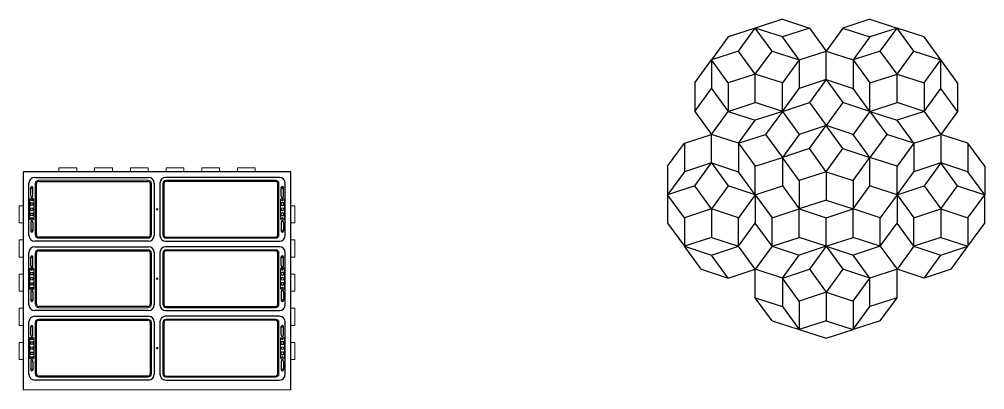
# Model space of a CAD drawing. Header units: millimetres. Extents: x -111 to 2778, y -954 to -32.
# Drawn here: x 1083 to 2778, y -683 to -32 of the extents above; entities that cross this region are included whole.
import ezdxf

# ---------------------------------------------------------------- set-up
doc = ezdxf.new("R2010")
doc.units = ezdxf.units.MM
doc.layers.get('0').update_dxf_attribs({"lineweight": 25, "true_color": 0xffffff})
doc.layers.add('cut', color=1, linetype='Continuous', lineweight=20, true_color=0xff0000)
doc.layers.add('guide', color=214, linetype='Continuous', lineweight=25, true_color=0x800080)

msp = doc.modelspace()

# ---------------------------------------------------------------- linework, layer by layer
for p, q in [((1560, -300), (1090, -300)), ((1090, -300), (1090, -683)), ((1560, -683), (1560, -300)), ((1110, -554), (1310, -554)), ((1540, -554), (1340, -554)), ((1100, -656), (1100, -564)), ((1103, -587), (1103, -572)), ((1107, -587), (1107, -572)), ((1113, -655), (1113, -565)), ((1117, -561), (1309, -561)), ((1313, -565), (1313, -655)), ((1320, -564), (1320, -656)), ((1330, -564), (1330, -656)), ((1337, -565), (1337, -655)), ((1533, -561), (1341, -561)), ((1537, -655), (1537, -565)), ((1543, -587), (1543, -572)), ((1547, -587), (1547, -572)), ((1550, -656), (1550, -564)), ((1102.5, -603), (1102.5, -599)), ((1102.5, -599), (1107.5, -599)), ((1107.5, -603), (1102.5, -603)), ((1107.5, -599), (1107.5, -603)), ((1547.5, -599), (1542.5, -599)), ((1542.5, -599), (1542.5, -603)), ((1542.5, -603), (1547.5, -603)), ((1547.5, -603), (1547.5, -599)), ((1102.5, -621), (1102.5, -617)), ((1102.5, -617), (1107.5, -617)), ((1107.5, -621), (1102.5, -621)), ((1107.5, -617), (1107.5, -621)), ((1547.5, -617), (1542.5, -617)), ((1542.5, -617), (1542.5, -621)), ((1542.5, -621), (1547.5, -621)), ((1547.5, -621), (1547.5, -617)), ((1103, -633), (1103, -648)), ((1107, -633), (1107, -648)), ((1543, -633), (1543, -648)), ((1547, -633), (1547, -648)), ((1309, -659), (1117, -659)), ((1341, -659), (1533, -659)), ((1310, -666), (1110, -666)), ((1340, -666), (1540, -666))]:
    msp.add_line(p, q)
for centre, radius in [((1105, -593.8), 1.5), ((1545, -593.8), 1.5), ((1105, -610), 2.5), ((1545, -610), 2.5), ((1105, -626.3), 1.5), ((1545, -626.3), 1.5)]:
    msp.add_circle(centre, radius)
for centre, radius, start, end in [((1110, -564), 10, 90, 180), ((1310, -564), 10, 0, 90), ((1340, -564), 10, 90, 180), ((1540, -564), 10, 0, 90), ((1105, -572), 2, 0, 180), ((1117, -565), 4, 90, 180), ((1309, -565), 4, 0, 90), ((1341, -565), 4, 90, 180), ((1533, -565), 4, 0, 90), ((1545, -572), 2, 0, 180), ((1105, -587), 2, 180, 0), ((1545, -587), 2, 180, 0), ((1105, -633), 2, 0, 180), ((1545, -633), 2, 0, 180), ((1110, -656), 10, 180, 270), ((1105, -648), 2, 180, 0), ((1117, -655), 4, 180, 270), ((1309, -655), 4, 270, 0), ((1310, -656), 10, 270, 0), ((1340, -656), 10, 180, 270), ((1341, -655), 4, 180, 270), ((1533, -655), 4, 270, 0), ((1540, -656), 10, 270, 0), ((1545, -648), 2, 180, 0)]:
    msp.add_arc(centre, radius, start, end)
at = {"layer": 'cut'}
for p, q in [((1090, -300), (1121.3, -300)), ((1090, -300), (1090, -330)), ((1152.7, -300), (1121.3, -300)), ((1152.7, -293), (1184, -293)), ((1152.7, -293), (1152.7, -300)), ((1184, -293), (1184, -300)), ((1215.3, -300), (1184, -300)), ((1215.3, -293), (1246.7, -293)), ((1215.3, -293), (1215.3, -300)), ((1246.7, -293), (1246.7, -300)), ((1278, -300), (1246.7, -300)), ((1278, -293), (1309.3, -293)), ((1278, -293), (1278, -300)), ((1309.3, -293), (1309.3, -300)), ((1340.7, -300), (1309.3, -300)), ((1340.7, -293), (1372, -293)), ((1340.7, -293), (1340.7, -300)), ((1372, -293), (1372, -300)), ((1403.3, -300), (1372, -300)), ((1403.3, -293), (1434.7, -293)), ((1403.3, -293), (1403.3, -300)), ((1434.7, -293), (1434.7, -300)), ((1466, -300), (1434.7, -300)), ((1466, -293), (1497.3, -293)), ((1466, -293), (1466, -300)), ((1497.3, -293), (1497.3, -300)), ((1528.7, -300), (1497.3, -300)), ((1560, -300), (1528.7, -300)), ((1560, -300), (1560, -330)), ((1111, -411), (1111, -321)), ((1117, -315), (1309, -315)), ((1315, -321), (1315, -411)), ((1335, -321), (1335, -411)), ((1533, -315), (1341, -315)), ((1539, -411), (1539, -321)), ((1090, -330), (1090, -360)), ((1560, -330), (1560, -360)), ((1101.5, -382.2), (1101.5, -349.8)), ((1108.5, -382.2), (1108.5, -349.8)), ((1541.5, -382.2), (1541.5, -349.8)), ((1548.5, -382.2), (1548.5, -349.8)), ((1083, -360), (1083, -390)), ((1090, -360), (1083, -360)), ((1560, -360), (1567, -360)), ((1567, -360), (1567, -390)), ((1083, -390), (1090, -390)), ((1090, -390), (1090, -420)), ((1567, -390), (1560, -390)), ((1560, -390), (1560, -420)), ((1083, -420), (1083, -450)), ((1090, -420), (1083, -420)), ((1309, -417), (1117, -417)), ((1341, -417), (1533, -417)), ((1560, -420), (1567, -420)), ((1567, -420), (1567, -450)), ((1117, -437), (1309, -437)), ((1533, -437), (1341, -437)), ((1083, -450), (1090, -450)), ((1090, -450), (1090, -480)), ((1111, -533), (1111, -443)), ((1315, -443), (1315, -533)), ((1335, -443), (1335, -533)), ((1539, -533), (1539, -443)), ((1567, -450), (1560, -450)), ((1560, -450), (1560, -480)), ((1101.5, -504.3), (1101.5, -471.8)), ((1108.5, -504.3), (1108.5, -471.8)), ((1541.5, -504.3), (1541.5, -471.8)), ((1548.5, -504.3), (1548.5, -471.8)), ((1083, -480), (1083, -510)), ((1090, -480), (1083, -480)), ((1560, -480), (1567, -480)), ((1567, -480), (1567, -510)), ((1083, -510), (1090, -510)), ((1090, -510), (1090, -540)), ((1567, -510), (1560, -510)), ((1560, -510), (1560, -540)), ((1083, -540), (1083, -570)), ((1090, -540), (1083, -540)), ((1309, -539), (1117, -539)), ((1341, -539), (1533, -539)), ((1560, -540), (1567, -540)), ((1567, -540), (1567, -570)), ((1117, -559), (1309, -559)), ((1533, -559), (1341, -559)), ((1083, -570), (1090, -570)), ((1090, -570), (1090, -600)), ((1111, -655), (1111, -565)), ((1315, -565), (1315, -655)), ((1335, -565), (1335, -655)), ((1539, -655), (1539, -565)), ((1567, -570), (1560, -570)), ((1560, -570), (1560, -600)), ((1083, -600), (1083, -630)), ((1090, -600), (1083, -600)), ((1101.5, -626.3), (1101.5, -593.8)), ((1108.5, -626.3), (1108.5, -593.8)), ((1541.5, -626.3), (1541.5, -593.8)), ((1548.5, -626.3), (1548.5, -593.8)), ((1560, -600), (1567, -600)), ((1567, -600), (1567, -630)), ((1083, -630), (1090, -630)), ((1090, -630), (1090, -683)), ((1567, -630), (1560, -630)), ((1560, -630), (1560, -660)), ((1309, -661), (1117, -661)), ((1341, -661), (1533, -661)), ((1560, -660), (1560, -683)), ((1090, -683), (1560, -683))]:
    msp.add_line(p, q, dxfattribs=at)
for centre in [(1105, -328), (1545, -328), (1325, -366), (1105, -404), (1545, -404), (1105, -450), (1545, -450), (1325, -488), (1105, -526), (1545, -526), (1105, -572), (1545, -572), (1325, -610), (1105, -648), (1545, -648)]:
    msp.add_circle(centre, 1.4, dxfattribs=at)
for centre, radius, start, end in [((1117, -321), 6, 90, 180), ((1309, -321), 6, 0, 90), ((1341, -321), 6, 90, 180), ((1533, -321), 6, 0, 90), ((1105, -349.8), 3.5, 0, 180), ((1545, -349.8), 3.5, 0, 180), ((1105, -382.2), 3.5, 180, 0), ((1545, -382.2), 3.5, 180, 0), ((1117, -411), 6, 180, 270), ((1309, -411), 6, 270, 0), ((1341, -411), 6, 180, 270), ((1533, -411), 6, 270, 0), ((1117, -443), 6, 90, 180), ((1309, -443), 6, 0, 90), ((1341, -443), 6, 90, 180), ((1533, -443), 6, 0, 90), ((1105, -471.8), 3.5, 0, 180), ((1545, -471.8), 3.5, 0, 180), ((1105, -504.3), 3.5, 180, 0), ((1545, -504.3), 3.5, 180, 0), ((1117, -533), 6, 180, 270), ((1309, -533), 6, 270, 0), ((1341, -533), 6, 180, 270), ((1533, -533), 6, 270, 0), ((1117, -565), 6, 90, 180), ((1309, -565), 6, 0, 90), ((1341, -565), 6, 90, 180), ((1533, -565), 6, 0, 90), ((1105, -593.8), 3.5, 0, 180), ((1545, -593.8), 3.5, 0, 180), ((1105, -626.3), 3.5, 180, 0), ((1545, -626.3), 3.5, 180, 0), ((1117, -655), 6, 180, 270), ((1309, -655), 6, 270, 0), ((1341, -655), 6, 180, 270), ((1533, -655), 6, 270, 0)]:
    msp.add_arc(centre, radius, start, end, dxfattribs=at)
at = {"layer": 'guide'}
for p, q in [((2423.1, -32.3), (2375.5, -47.7)), ((2423.1, -32.3), (2470.6, -47.7)), ((2576.9, -32.3), (2529.4, -47.7)), ((2576.9, -32.3), (2624.5, -47.7)), ((2375.5, -47.7), (2328, -63.2)), ((2346.1, -88.2), (2375.5, -47.7)), ((2404.9, -88.2), (2375.5, -47.7)), ((2423.1, -63.2), (2375.5, -47.7)), ((2470.6, -47.7), (2423.1, -63.2)), ((2470.6, -47.7), (2500, -88.2)), ((2529.4, -47.7), (2500, -88.2)), ((2529.4, -47.7), (2576.9, -63.2)), ((2624.5, -47.7), (2576.9, -63.2)), ((2595.1, -88.2), (2624.5, -47.7)), ((2653.9, -88.2), (2624.5, -47.7)), ((2672, -63.2), (2624.5, -47.7)), ((2328, -63.2), (2298.6, -103.6)), ((2452.4, -103.6), (2423.1, -63.2)), ((2576.9, -63.2), (2547.6, -103.6)), ((2701.4, -103.6), (2672, -63.2)), ((2346.1, -88.2), (2298.6, -103.6)), ((2375.5, -128.6), (2346.1, -88.2)), ((2375.5, -128.6), (2404.9, -88.2)), ((2404.9, -88.2), (2452.4, -103.6)), ((2452.4, -103.6), (2500, -88.2)), ((2500, -138.2), (2500, -88.2)), ((2500, -88.2), (2547.6, -103.6)), ((2595.1, -88.2), (2547.6, -103.6)), ((2624.5, -128.6), (2595.1, -88.2)), ((2624.5, -128.6), (2653.9, -88.2)), ((2653.9, -88.2), (2701.4, -103.6)), ((2269.2, -144.1), (2298.6, -103.6)), ((2328, -144.1), (2298.6, -103.6)), ((2298.6, -103.6), (2298.6, -153.6)), ((2452.4, -103.6), (2423.1, -144.1)), ((2452.4, -103.6), (2452.4, -153.6)), ((2547.6, -103.6), (2547.6, -153.6)), ((2547.6, -103.6), (2576.9, -144.1)), ((2672, -144.1), (2701.4, -103.6)), ((2730.8, -144.1), (2701.4, -103.6)), ((2701.4, -153.6), (2701.4, -103.6)), ((2375.5, -128.6), (2328, -144.1)), ((2423.1, -144.1), (2375.5, -128.6)), ((2375.5, -178.6), (2375.5, -128.6)), ((2576.9, -144.1), (2624.5, -128.6)), ((2624.5, -128.6), (2672, -144.1)), ((2624.5, -178.6), (2624.5, -128.6)), ((2269.2, -144.1), (2269.2, -194.1)), ((2328, -144.1), (2328, -194.1)), ((2423.1, -194.1), (2423.1, -144.1)), ((2500, -138.2), (2452.4, -153.6)), ((2500, -138.2), (2470.6, -178.6)), ((2500, -138.2), (2529.4, -178.6)), ((2500, -138.2), (2547.6, -153.6)), ((2576.9, -194.1), (2576.9, -144.1)), ((2672, -144.1), (2672, -194.1)), ((2730.8, -144.1), (2730.8, -194.1)), ((2269.2, -194.1), (2298.6, -153.6)), ((2298.6, -153.6), (2328, -194.1)), ((2423.1, -194.1), (2452.4, -153.6)), ((2576.9, -194.1), (2547.6, -153.6)), ((2672, -194.1), (2701.4, -153.6)), ((2730.8, -194.1), (2701.4, -153.6)), ((2328, -194.1), (2375.5, -178.6)), ((2423.1, -194.1), (2375.5, -178.6)), ((2423.1, -194.1), (2470.6, -178.6)), ((2470.6, -178.6), (2500, -219.1)), ((2529.4, -178.6), (2500, -219.1)), ((2576.9, -194.1), (2529.4, -178.6)), ((2576.9, -194.1), (2624.5, -178.6)), ((2672, -194.1), (2624.5, -178.6)), ((2269.2, -194.1), (2298.6, -234.5)), ((2298.6, -234.5), (2328, -194.1)), ((2328, -194.1), (2375.5, -209.5)), ((2423.1, -194.1), (2375.5, -209.5)), ((2423.1, -194.1), (2393.7, -234.5)), ((2423.1, -194.1), (2452.4, -234.5)), ((2576.9, -194.1), (2547.6, -234.5)), ((2576.9, -194.1), (2606.3, -234.5)), ((2576.9, -194.1), (2624.5, -209.5)), ((2672, -194.1), (2624.5, -209.5)), ((2672, -194.1), (2701.4, -234.5)), ((2730.8, -194.1), (2701.4, -234.5)), ((2346.1, -250), (2375.5, -209.5)), ((2500, -219.1), (2452.4, -234.5)), ((2470.6, -259.5), (2500, -219.1)), ((2529.4, -259.5), (2500, -219.1)), ((2547.6, -234.5), (2500, -219.1)), ((2653.9, -250), (2624.5, -209.5)), ((2251, -250), (2298.6, -234.5)), ((2346.1, -250), (2298.6, -234.5)), ((2298.6, -284.5), (2298.6, -234.5)), ((2346.1, -250), (2393.7, -234.5)), ((2393.7, -234.5), (2423.1, -275)), ((2452.4, -234.5), (2423.1, -275)), ((2576.9, -275), (2547.6, -234.5)), ((2606.3, -234.5), (2576.9, -275)), ((2653.9, -250), (2606.3, -234.5)), ((2653.9, -250), (2701.4, -234.5)), ((2749, -250), (2701.4, -234.5)), ((2701.4, -234.5), (2701.4, -284.5)), ((2221.6, -290.5), (2251, -250)), ((2251, -250), (2251, -300)), ((2346.1, -250), (2375.5, -290.5)), ((2346.1, -250), (2346.1, -300)), ((2653.9, -250), (2624.5, -290.5)), ((2653.9, -250), (2653.9, -300)), ((2749, -250), (2749, -300)), ((2778.4, -290.5), (2749, -250)), ((2470.6, -259.5), (2423.1, -275)), ((2500, -300), (2470.6, -259.5)), ((2500, -300), (2470.6, -259.5)), ((2500, -300), (2529.4, -259.5)), ((2500, -300), (2529.4, -259.5)), ((2529.4, -259.5), (2576.9, -275)), ((2298.6, -284.5), (2251, -300)), ((2269.2, -325), (2298.6, -284.5)), ((2298.6, -284.5), (2328, -325)), ((2298.6, -284.5), (2346.1, -300)), ((2375.5, -290.5), (2423.1, -275)), ((2452.4, -315.5), (2423.1, -275)), ((2423.1, -275), (2423.1, -325)), ((2547.6, -315.5), (2576.9, -275)), ((2624.5, -290.5), (2576.9, -275)), ((2576.9, -325), (2576.9, -275)), ((2701.4, -284.5), (2653.9, -300)), ((2701.4, -284.5), (2672, -325)), ((2730.8, -325), (2701.4, -284.5)), ((2749, -300), (2701.4, -284.5)), ((2221.6, -290.5), (2221.6, -340.5)), ((2251, -300), (2221.6, -340.5)), ((2375.5, -340.5), (2346.1, -300)), ((2375.5, -340.5), (2375.5, -290.5)), ((2500, -300), (2452.4, -315.5)), ((2500, -300), (2452.4, -315.5)), ((2500, -300), (2500, -350)), ((2500, -300), (2547.6, -315.5)), ((2500, -300), (2500, -350)), ((2500, -300), (2547.6, -315.5)), ((2624.5, -340.5), (2624.5, -290.5)), ((2624.5, -340.5), (2653.9, -300)), ((2778.4, -340.5), (2749, -300)), ((2778.4, -290.5), (2778.4, -340.5)), ((1100, -412), (1100, -320)), ((1110, -310), (1310, -310)), ((1113, -411), (1113, -321)), ((1117, -317), (1309, -317)), ((1313, -321), (1313, -411)), ((1320, -320), (1320, -412)), ((1330, -320), (1330, -412)), ((1337, -321), (1337, -411)), ((1540, -310), (1340, -310)), ((1533, -317), (1341, -317)), ((1537, -411), (1537, -321)), ((1550, -412), (1550, -320)), ((2452.4, -315.5), (2452.4, -365.5)), ((2547.6, -315.5), (2547.6, -365.5)), ((1103, -343), (1103, -328)), ((1107, -343), (1107, -328)), ((1543, -343), (1543, -328)), ((1547, -343), (1547, -328)), ((2269.2, -325), (2221.6, -340.5)), ((2298.6, -365.5), (2269.2, -325)), ((2328, -325), (2298.6, -365.5)), ((2375.5, -340.5), (2328, -325)), ((2375.5, -340.5), (2423.1, -325)), ((2423.1, -325), (2452.4, -365.5)), ((2547.6, -365.5), (2576.9, -325)), ((2624.5, -340.5), (2576.9, -325)), ((2624.5, -340.5), (2672, -325)), ((2672, -325), (2701.4, -365.5)), ((2701.4, -365.5), (2730.8, -325)), ((2730.8, -325), (2778.4, -340.5)), ((1102.5, -359), (1102.5, -355)), ((1102.5, -355), (1107.5, -355)), ((1107.5, -355), (1107.5, -359)), ((1547.5, -355), (1542.5, -355)), ((1542.5, -355), (1542.5, -359)), ((1547.5, -359), (1547.5, -355)), ((2251, -380.9), (2221.6, -340.5)), ((2221.6, -340.5), (2221.6, -390.5)), ((2375.5, -340.5), (2346.1, -380.9)), ((2375.5, -340.5), (2404.9, -380.9)), ((2375.5, -340.5), (2375.5, -390.5)), ((2500, -350), (2452.4, -365.5)), ((2500, -350), (2547.6, -365.5)), ((2624.5, -340.5), (2595.1, -380.9)), ((2624.5, -340.5), (2624.5, -390.5)), ((2624.5, -340.5), (2653.9, -380.9)), ((2749, -380.9), (2778.4, -340.5)), ((2778.4, -390.5), (2778.4, -340.5)), ((1107.5, -359), (1102.5, -359)), ((1542.5, -359), (1547.5, -359)), ((2298.6, -365.5), (2251, -380.9)), ((2298.6, -365.5), (2298.6, -415.5)), ((2346.1, -380.9), (2298.6, -365.5)), ((2404.9, -380.9), (2452.4, -365.5)), ((2452.4, -415.5), (2452.4, -365.5)), ((2452.4, -365.5), (2500, -380.9)), ((2500, -380.9), (2547.6, -365.5)), ((2595.1, -380.9), (2547.6, -365.5)), ((2547.6, -415.5), (2547.6, -365.5)), ((2653.9, -380.9), (2701.4, -365.5)), ((2701.4, -365.5), (2701.4, -415.5)), ((2701.4, -365.5), (2749, -380.9)), ((1102.5, -377), (1102.5, -373)), ((1102.5, -373), (1107.5, -373)), ((1107.5, -377), (1102.5, -377)), ((1103, -389), (1103, -404)), ((1107, -389), (1107, -404)), ((1107.5, -373), (1107.5, -377)), ((1547.5, -373), (1542.5, -373)), ((1542.5, -373), (1542.5, -377)), ((1542.5, -377), (1547.5, -377)), ((1543, -389), (1543, -404)), ((1547, -389), (1547, -404)), ((1547.5, -377), (1547.5, -373)), ((2251, -380.9), (2251, -430.9)), ((2346.1, -430.9), (2346.1, -380.9)), ((2404.9, -430.9), (2404.9, -380.9)), ((2500, -430.9), (2500, -380.9)), ((2595.1, -430.9), (2595.1, -380.9)), ((2653.9, -430.9), (2653.9, -380.9)), ((2749, -380.9), (2749, -430.9)), ((2221.6, -390.5), (2251, -430.9)), ((2346.1, -430.9), (2375.5, -390.5)), ((2404.9, -430.9), (2375.5, -390.5)), ((2595.1, -430.9), (2624.5, -390.5)), ((2653.9, -430.9), (2624.5, -390.5)), ((2749, -430.9), (2778.4, -390.5)), ((1310, -422), (1110, -422)), ((1309, -415), (1117, -415)), ((1340, -422), (1540, -422)), ((1341, -415), (1533, -415)), ((2298.6, -415.5), (2251, -430.9)), ((2298.6, -415.5), (2346.1, -430.9)), ((2404.9, -430.9), (2452.4, -415.5)), ((2500, -430.9), (2452.4, -415.5)), ((2500, -430.9), (2547.6, -415.5)), ((2595.1, -430.9), (2547.6, -415.5)), ((2701.4, -415.5), (2653.9, -430.9)), ((2701.4, -415.5), (2749, -430.9)), ((1110, -432), (1310, -432)), ((1117, -439), (1309, -439)), ((1540, -432), (1340, -432)), ((1533, -439), (1341, -439)), ((2280.4, -471.4), (2251, -430.9)), ((2251, -430.9), (2298.6, -446.4)), ((2298.6, -446.4), (2346.1, -430.9)), ((2375.5, -471.4), (2346.1, -430.9)), ((2404.9, -430.9), (2375.5, -471.4)), ((2404.9, -430.9), (2452.4, -446.4)), ((2500, -430.9), (2452.4, -446.4)), ((2500, -430.9), (2470.6, -471.4)), ((2500, -430.9), (2547.6, -446.4)), ((2500, -430.9), (2529.4, -471.4)), ((2595.1, -430.9), (2547.6, -446.4)), ((2595.1, -430.9), (2624.5, -471.4)), ((2653.9, -430.9), (2624.5, -471.4)), ((2653.9, -430.9), (2701.4, -446.4)), ((2701.4, -446.4), (2749, -430.9)), ((2719.6, -471.4), (2749, -430.9)), ((1100, -534), (1100, -442)), ((1103, -465), (1103, -450)), ((1107, -465), (1107, -450)), ((1113, -533), (1113, -443)), ((1313, -443), (1313, -533)), ((1320, -442), (1320, -534)), ((1330, -442), (1330, -534)), ((1337, -443), (1337, -533)), ((1537, -533), (1537, -443)), ((1543, -465), (1543, -450)), ((1547, -465), (1547, -450)), ((1550, -534), (1550, -442)), ((2328, -486.8), (2298.6, -446.4)), ((2423.1, -486.8), (2452.4, -446.4)), ((2576.9, -486.8), (2547.6, -446.4)), ((2672, -486.8), (2701.4, -446.4)), ((2280.4, -471.4), (2328, -486.8)), ((2328, -486.8), (2375.5, -471.4)), ((2375.5, -521.4), (2375.5, -471.4)), ((2423.1, -486.8), (2375.5, -471.4)), ((2423.1, -486.8), (2470.6, -471.4)), ((2470.6, -471.4), (2500, -511.8)), ((2529.4, -471.4), (2500, -511.8)), ((2576.9, -486.8), (2529.4, -471.4)), ((2624.5, -471.4), (2576.9, -486.8)), ((2672, -486.8), (2624.5, -471.4)), ((2624.5, -521.4), (2624.5, -471.4)), ((2719.6, -471.4), (2672, -486.8)), ((1102.5, -481), (1102.5, -477)), ((1102.5, -477), (1107.5, -477)), ((1107.5, -481), (1102.5, -481)), ((1107.5, -477), (1107.5, -481)), ((1547.5, -477), (1542.5, -477)), ((1542.5, -477), (1542.5, -481)), ((1542.5, -481), (1547.5, -481)), ((1547.5, -481), (1547.5, -477)), ((2452.4, -527.3), (2423.1, -486.8)), ((2423.1, -486.8), (2423.1, -536.8)), ((2547.6, -527.3), (2576.9, -486.8)), ((2576.9, -536.8), (2576.9, -486.8)), ((1102.5, -499), (1102.5, -495)), ((1102.5, -495), (1107.5, -495)), ((1107.5, -499), (1102.5, -499)), ((1107.5, -495), (1107.5, -499)), ((1547.5, -495), (1542.5, -495)), ((1542.5, -495), (1542.5, -499)), ((1542.5, -499), (1547.5, -499)), ((1547.5, -499), (1547.5, -495)), ((1103, -511), (1103, -526)), ((1107, -511), (1107, -526)), ((1543, -511), (1543, -526)), ((1547, -511), (1547, -526)), ((2375.5, -521.4), (2423.1, -536.8)), ((2404.9, -561.8), (2375.5, -521.4)), ((2500, -511.8), (2452.4, -527.3)), ((2500, -511.8), (2500, -561.8)), ((2500, -511.8), (2547.6, -527.3)), ((2624.5, -521.4), (2576.9, -536.8)), ((2595.1, -561.8), (2624.5, -521.4)), ((1309, -537), (1117, -537)), ((1341, -537), (1533, -537)), ((2423.1, -536.8), (2452.4, -577.3)), ((2452.4, -527.3), (2452.4, -577.3)), ((2547.6, -527.3), (2547.6, -577.3)), ((2547.6, -577.3), (2576.9, -536.8)), ((1310, -544), (1110, -544)), ((1110, -554), (1310, -554)), ((1340, -544), (1540, -544)), ((1540, -554), (1340, -554)), ((1100, -656), (1100, -564)), ((1103, -587), (1103, -572)), ((1107, -587), (1107, -572)), ((1113, -655), (1113, -565)), ((1117, -561), (1309, -561)), ((1313, -565), (1313, -655)), ((1320, -564), (1320, -656)), ((1330, -564), (1330, -656)), ((1337, -565), (1337, -655)), ((1533, -561), (1341, -561)), ((1537, -655), (1537, -565)), ((1543, -587), (1543, -572)), ((1547, -587), (1547, -572)), ((1550, -656), (1550, -564)), ((2404.9, -561.8), (2452.4, -577.3)), ((2500, -561.8), (2452.4, -577.3)), ((2500, -561.8), (2547.6, -577.3)), ((2595.1, -561.8), (2547.6, -577.3)), ((2452.4, -577.3), (2500, -592.7)), ((2500, -592.7), (2547.6, -577.3)), ((1102.5, -603), (1102.5, -599)), ((1102.5, -599), (1107.5, -599)), ((1107.5, -603), (1102.5, -603)), ((1107.5, -599), (1107.5, -603)), ((1547.5, -599), (1542.5, -599)), ((1542.5, -599), (1542.5, -603)), ((1542.5, -603), (1547.5, -603)), ((1547.5, -603), (1547.5, -599)), ((1102.5, -621), (1102.5, -617)), ((1102.5, -617), (1107.5, -617)), ((1107.5, -621), (1102.5, -621)), ((1107.5, -617), (1107.5, -621)), ((1547.5, -617), (1542.5, -617)), ((1542.5, -617), (1542.5, -621)), ((1542.5, -621), (1547.5, -621)), ((1547.5, -621), (1547.5, -617)), ((1103, -633), (1103, -648)), ((1107, -633), (1107, -648)), ((1543, -633), (1543, -648)), ((1547, -633), (1547, -648)), ((1309, -659), (1117, -659)), ((1341, -659), (1533, -659)), ((1310, -666), (1110, -666)), ((1340, -666), (1540, -666))]:
    msp.add_line(p, q, dxfattribs=at)
for centre, radius in [((1105, -349.8), 1.5), ((1545, -349.8), 1.5), ((1105, -366), 2.5), ((1545, -366), 2.5), ((1105, -382.2), 1.5), ((1545, -382.2), 1.5), ((1105, -471.8), 1.5), ((1545, -471.8), 1.5), ((1105, -488), 2.5), ((1545, -488), 2.5), ((1105, -504.3), 1.5), ((1545, -504.3), 1.5), ((1105, -593.8), 1.5), ((1545, -593.8), 1.5), ((1105, -610), 2.5), ((1545, -610), 2.5), ((1105, -626.3), 1.5), ((1545, -626.3), 1.5)]:
    msp.add_circle(centre, radius, dxfattribs=at)
for centre, radius, start, end in [((1110, -320), 10, 90, 180), ((1117, -321), 4, 90, 180), ((1309, -321), 4, 0, 90), ((1310, -320), 10, 0, 90), ((1340, -320), 10, 90, 180), ((1341, -321), 4, 90, 180), ((1533, -321), 4, 0, 90), ((1540, -320), 10, 0, 90), ((1105, -328), 2, 0, 180), ((1545, -328), 2, 0, 180), ((1105, -343), 2, 180, 0), ((1545, -343), 2, 180, 0), ((1105, -389), 2, 0, 180), ((1545, -389), 2, 0, 180), ((1105, -404), 2, 180, 0), ((1545, -404), 2, 180, 0), ((1110, -412), 10, 180, 270), ((1117, -411), 4, 180, 270), ((1309, -411), 4, 270, 0), ((1310, -412), 10, 270, 0), ((1340, -412), 10, 180, 270), ((1341, -411), 4, 180, 270), ((1533, -411), 4, 270, 0), ((1540, -412), 10, 270, 0), ((1110, -442), 10, 90, 180), ((1117, -443), 4, 90, 180), ((1309, -443), 4, 0, 90), ((1310, -442), 10, 0, 90), ((1340, -442), 10, 90, 180), ((1341, -443), 4, 90, 180), ((1533, -443), 4, 0, 90), ((1540, -442), 10, 0, 90), ((1105, -450), 2, 0, 180), ((1545, -450), 2, 0, 180), ((1105, -465), 2, 180, 0), ((1545, -465), 2, 180, 0), ((1105, -511), 2, 0, 180), ((1545, -511), 2, 0, 180), ((1110, -534), 10, 180, 270), ((1105, -526), 2, 180, 0), ((1117, -533), 4, 180, 270), ((1309, -533), 4, 270, 0), ((1310, -534), 10, 270, 0), ((1340, -534), 10, 180, 270), ((1341, -533), 4, 180, 270), ((1533, -533), 4, 270, 0), ((1540, -534), 10, 270, 0), ((1545, -526), 2, 180, 0), ((1110, -564), 10, 90, 180), ((1310, -564), 10, 0, 90), ((1340, -564), 10, 90, 180), ((1540, -564), 10, 0, 90), ((1105, -572), 2, 0, 180), ((1117, -565), 4, 90, 180), ((1309, -565), 4, 0, 90), ((1341, -565), 4, 90, 180), ((1533, -565), 4, 0, 90), ((1545, -572), 2, 0, 180), ((1105, -587), 2, 180, 0), ((1545, -587), 2, 180, 0), ((1105, -633), 2, 0, 180), ((1545, -633), 2, 0, 180), ((1110, -656), 10, 180, 270), ((1105, -648), 2, 180, 0), ((1117, -655), 4, 180, 270), ((1309, -655), 4, 270, 0), ((1310, -656), 10, 270, 0), ((1340, -656), 10, 180, 270), ((1341, -655), 4, 180, 270), ((1533, -655), 4, 270, 0), ((1540, -656), 10, 270, 0), ((1545, -648), 2, 180, 0)]:
    msp.add_arc(centre, radius, start, end, dxfattribs=at)

doc.saveas('drawing.dxf')
